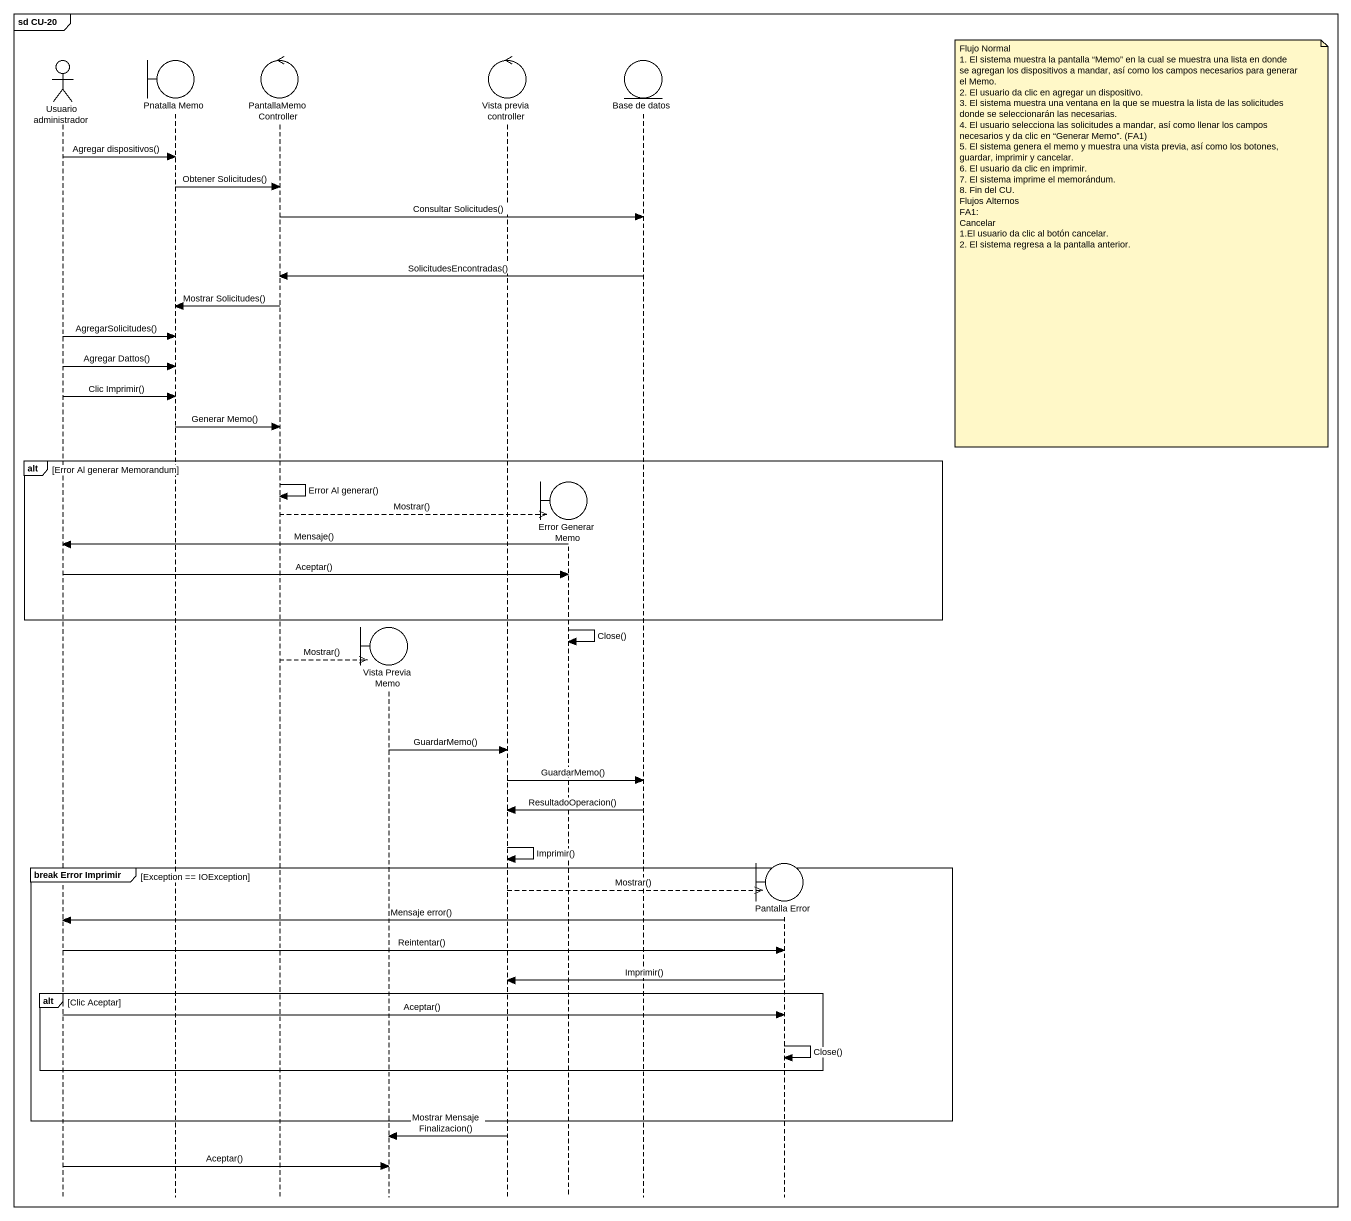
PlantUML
@startuml
mainframe sd CU-20
hide footbox
actor "Usuario administrador" as Usuario_administrador
boundary "Pnatalla Memo" as Pnatalla_Memo
control "PantallaMemo Controller" as PantallaMemo_Controller
boundary "Vista Previa Memo" as Vista_Previa_Memo
control "Vista previa controller" as Vista_previa_controller
boundary "Error Generar Memo" as Error_Generar_Memo
entity "Base de datos" as Base_de_datos
boundary "Pantalla Error" as Pantalla_Error

Usuario_administrador -> Pnatalla_Memo : Agregar dispositivos()
Pnatalla_Memo -> PantallaMemo_Controller : Obtener Solicitudes()
PantallaMemo_Controller -> Base_de_datos : Consultar Solicitudes()
note right of Pantalla_Error
  Flujo Normal
  1. El sistema muestra la pantalla “Memo” en la cual se muestra una lista en donde se agregan los dispositivos a mandar, así como los campos necesarios para generar el Memo.
  2. El usuario da clic en agregar un dispositivo.
  3. El sistema muestra una ventana en la que se muestra la lista de las solicitudes donde se seleccionarán las necesarias.
  4. El usuario selecciona las solicitudes a mandar, así como llenar los campos necesarios y da clic en “Generar Memo”. (FA1)
  5. El sistema genera el memo y muestra una vista previa, así como los botones, guardar, imprimir y cancelar.
  6. El usuario da clic en imprimir.
  7. El sistema imprime el memorándum.
  8. Fin del CU.
  Flujos Alternos
  FA1:
  Cancelar
  1.El usuario da clic al botón cancelar.
  2. El sistema regresa a la pantalla anterior.
end note
Base_de_datos -> PantallaMemo_Controller : SolicitudesEncontradas()
PantallaMemo_Controller -> Pnatalla_Memo : Mostrar Solicitudes()
Usuario_administrador -> Pnatalla_Memo : AgregarSolicitudes()
Usuario_administrador -> Pnatalla_Memo : Agregar Dattos()
Usuario_administrador -> Pnatalla_Memo : Clic Imprimir()
Pnatalla_Memo -> PantallaMemo_Controller : Generar Memo()
alt Error Al generar Memorandum
  PantallaMemo_Controller -> PantallaMemo_Controller : Error Al generar()
  PantallaMemo_Controller -->> Error_Generar_Memo ** : Mostrar()
  Error_Generar_Memo -> Usuario_administrador : Mensaje()
  Usuario_administrador -> Error_Generar_Memo : Aceptar()
end
Error_Generar_Memo -> Error_Generar_Memo : Close()
PantallaMemo_Controller -->> Vista_Previa_Memo ** : Mostrar()
Vista_Previa_Memo -> Vista_previa_controller : GuardarMemo()
Vista_previa_controller -> Base_de_datos : GuardarMemo()
Base_de_datos -> Vista_previa_controller : ResultadoOperacion()
Vista_previa_controller -> Vista_previa_controller : Imprimir()
group break Error Imprimir [Exception == IOException]
  Vista_previa_controller -->> Pantalla_Error ** : Mostrar()
  Pantalla_Error -> Usuario_administrador : Mensaje error()
  Usuario_administrador -> Pantalla_Error : Reintentar()
  Pantalla_Error -> Vista_previa_controller : Imprimir()
  alt Clic Aceptar
    Usuario_administrador -> Pantalla_Error : Aceptar()
    Pantalla_Error -> Pantalla_Error : Close()
  end
end
Vista_previa_controller -> Vista_Previa_Memo : Mostrar Mensaje Finalizacion()
Usuario_administrador -> Vista_Previa_Memo : Aceptar()
@enduml
